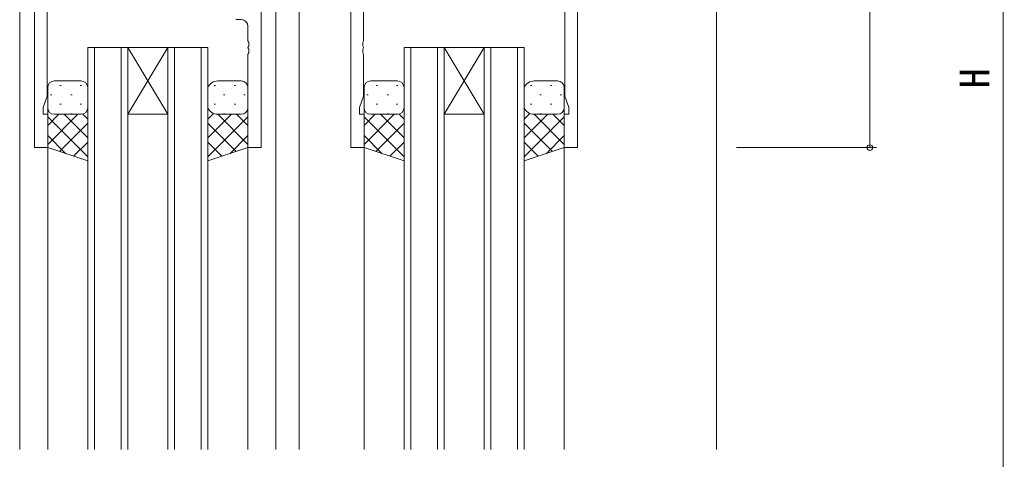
# Model space of a CAD drawing. Units: millimetres, scale not verified. Extents: x -594 to 539, y -420 to 386.
# Drawn here: x -306.5 to -159.1, y 64.5 to 130.4 of the extents above; entities that cross this region are included whole.
import ezdxf
from ezdxf.enums import TextEntityAlignment as Align

# ---------------------------------------------------------------- set-up
doc = ezdxf.new("R2010")
doc.units = ezdxf.units.MM
doc.header["$LTSCALE"] = 2
for name, color, linetype, lineweight in [('0-3_YKK_11', 7, 'Continuous', 9), ('0-4_YKK_12', 2, 'Continuous', 9), ('0-5_YKK_13', 4, 'Continuous', 9), ('0-7_YKK_D', 6, 'Continuous', 9)]:
    doc.layers.add(name, color=color, linetype=linetype, lineweight=lineweight)
doc.styles.add('ＭＳ ゴシック', font='')
doc.styles.get('ＭＳ ゴシック').set_extended_font_data('MS Gothic')

msp = doc.modelspace()

# ---------------------------------------------------------------- linework, layer by layer
at = {"layer": '0-3_YKK_11'}
for p, q in [((-304.343, 171.224), (-304.343, 111.224)), ((-256.943, 111.224), (-256.943, 171.224)), ((-222.943, 171.224), (-222.943, 111.224)), ((-302.413, 118.955), (-302.413, 134.224)), ((-255.013, 134.224), (-255.013, 127.182)), ((-224.873, 118.955), (-224.873, 134.224)), ((-270.342, 132.224), (-270.342, 111.224)), ((-273.342, 130.424), (-274.142, 130.424)), ((-272.342, 127.182), (-272.342, 129.424)), ((-272.222, 126.999), (-272.342, 127.182)), ((-272.222, 126.449), (-272.222, 126.999)), ((-255.013, 127.182), (-255.133, 126.999)), ((-255.133, 126.999), (-255.133, 126.449)), ((-272.342, 126.266), (-272.222, 126.449)), ((-272.342, 126.182), (-272.342, 126.266)), ((-272.222, 125.999), (-272.342, 126.182)), ((-272.342, 125.266), (-272.222, 125.449)), ((-272.222, 125.449), (-272.222, 125.999)), ((-255.133, 126.449), (-255.013, 126.266)), ((-255.013, 126.182), (-255.133, 125.999)), ((-255.133, 125.999), (-255.133, 125.449)), ((-255.133, 125.449), (-255.013, 125.266)), ((-255.013, 126.266), (-255.013, 126.182)), ((-272.342, 111.224), (-272.342, 125.266)), ((-255.013, 125.266), (-255.013, 118.955)), ((-303.043, 117.224), (-302.413, 118.955)), ((-255.013, 118.955), (-255.643, 117.224)), ((-224.243, 117.224), (-224.873, 118.955)), ((-303.043, 116.224), (-303.043, 117.224)), ((-255.643, 117.224), (-255.643, 116.224)), ((-224.243, 116.224), (-224.243, 117.224)), ((-302.343, 116.224), (-303.043, 116.224)), ((-302.343, 111.224), (-302.343, 116.224)), ((-255.643, 116.224), (-254.943, 116.224)), ((-254.943, 116.224), (-254.943, 111.224)), ((-224.943, 116.224), (-224.243, 116.224)), ((-224.943, 111.224), (-224.943, 116.224)), ((-304.343, 111.224), (-302.343, 111.224)), ((-270.342, 111.224), (-272.342, 111.224)), ((-254.943, 111.224), (-256.943, 111.224)), ((-222.943, 111.224), (-224.943, 111.224))]:
    msp.add_line(p, q, dxfattribs=at)
msp.add_arc((-273.342, 129.424), 1, 0, 89.99998, dxfattribs=at)
at = {"layer": '0-4_YKK_12'}
for p, q in [((-306.543, 216.474), (-306.543, 65.974)), ((-268.143, 216.474), (-268.143, 65.974)), ((-264.642, 216.474), (-264.642, 65.974)), ((-202.143, 216.474), (-202.143, 65.974)), ((-296.343, 126.224), (-290.343, 126.224)), ((-296.343, 65.974), (-296.343, 126.224)), ((-295.343, 126.224), (-295.343, 65.974)), ((-291.343, 65.974), (-291.343, 126.224)), ((-284.343, 126.224), (-290.343, 116.224)), ((-290.343, 126.224), (-284.343, 116.224)), ((-290.343, 126.224), (-284.343, 126.224)), ((-290.343, 126.224), (-290.343, 65.974)), ((-284.343, 126.224), (-278.343, 126.224)), ((-284.343, 65.974), (-284.343, 126.224)), ((-283.343, 126.224), (-283.343, 65.974)), ((-279.343, 65.974), (-279.343, 126.224)), ((-278.343, 126.224), (-278.343, 65.974)), ((-248.943, 126.224), (-242.943, 126.224)), ((-248.943, 65.974), (-248.943, 126.224)), ((-247.943, 126.224), (-247.943, 65.974)), ((-243.943, 65.974), (-243.943, 126.224)), ((-236.943, 126.224), (-242.943, 116.224)), ((-242.943, 126.224), (-236.943, 116.224)), ((-242.943, 126.224), (-236.943, 126.224)), ((-242.943, 126.224), (-242.943, 65.974)), ((-236.943, 126.224), (-230.943, 126.224)), ((-236.943, 65.974), (-236.943, 126.224)), ((-235.943, 126.224), (-235.943, 65.974)), ((-231.943, 65.974), (-231.943, 126.224)), ((-230.943, 126.224), (-230.943, 65.974)), ((-290.343, 116.224), (-284.343, 116.224)), ((-242.943, 116.224), (-236.943, 116.224)), ((-302.343, 111.724), (-302.343, 65.974)), ((-272.343, 111.724), (-272.343, 65.974)), ((-254.943, 111.724), (-254.943, 65.974)), ((-224.943, 111.724), (-224.943, 65.974))]:
    msp.add_line(p, q, dxfattribs=at)
at = {"layer": '0-5_YKK_13'}
for p, q in [((-297.343, 121.224), (-301.343, 121.224)), ((-276.843, 121.224), (-273.343, 121.224)), ((-249.943, 121.224), (-253.943, 121.224)), ((-229.443, 121.224), (-225.943, 121.224)), ((-302.343, 120.224), (-302.343, 117.224)), ((-300.508, 120.559), (-300.308, 120.559)), ((-297.478, 120.559), (-297.278, 120.559)), ((-296.343, 117.224), (-296.343, 120.224)), ((-278.343, 117.224), (-278.343, 120.224)), ((-277.208, 120.559), (-277.408, 120.559)), ((-274.178, 120.559), (-274.378, 120.559)), ((-272.343, 120.224), (-272.343, 117.224)), ((-254.943, 120.224), (-254.943, 117.224)), ((-253.108, 120.559), (-252.908, 120.559)), ((-250.078, 120.559), (-249.878, 120.559)), ((-248.943, 117.224), (-248.943, 120.224)), ((-230.943, 117.224), (-230.943, 120.224)), ((-229.808, 120.559), (-230.008, 120.559)), ((-226.778, 120.559), (-226.978, 120.559)), ((-224.943, 120.224), (-224.943, 117.224)), ((-301.923, 119.144), (-301.723, 119.144)), ((-298.893, 119.144), (-298.693, 119.144)), ((-275.793, 119.144), (-275.993, 119.144)), ((-272.763, 119.144), (-272.963, 119.144)), ((-254.523, 119.144), (-254.323, 119.144)), ((-251.493, 119.144), (-251.293, 119.144)), ((-228.393, 119.144), (-228.593, 119.144)), ((-225.363, 119.144), (-225.563, 119.144)), ((-302.343, 111.224), (-302.343, 117.224)), ((-300.508, 117.729), (-300.308, 117.729)), ((-297.478, 117.729), (-297.278, 117.729)), ((-296.343, 117.224), (-296.343, 109.224)), ((-278.343, 117.224), (-278.343, 109.224)), ((-277.208, 117.729), (-277.408, 117.729)), ((-274.178, 117.729), (-274.378, 117.729)), ((-272.343, 111.224), (-272.343, 117.224)), ((-254.943, 111.224), (-254.943, 117.224)), ((-253.108, 117.729), (-252.908, 117.729)), ((-250.078, 117.729), (-249.878, 117.729)), ((-248.943, 117.224), (-248.943, 109.224)), ((-230.943, 117.224), (-230.943, 109.224)), ((-229.808, 117.729), (-230.008, 117.729)), ((-226.778, 117.729), (-226.978, 117.729)), ((-224.943, 111.224), (-224.943, 117.224)), ((-300.651, 116.224), (-302.343, 114.532)), ((-297.823, 116.224), (-302.343, 111.704)), ((-302.343, 115.856), (-296.343, 109.856)), ((-301.757, 116.314), (-301.723, 116.314)), ((-301.343, 116.224), (-297.343, 116.224)), ((-301.343, 116.224), (-297.343, 116.224)), ((-299.883, 116.224), (-296.343, 112.684)), ((-298.893, 116.314), (-298.693, 116.314)), ((-297.087, 116.257), (-296.343, 115.513)), ((-277.509, 116.347), (-278.343, 115.513)), ((-274.803, 116.224), (-278.343, 112.684)), ((-272.343, 115.856), (-278.343, 109.856)), ((-276.862, 116.223), (-272.343, 111.704)), ((-273.343, 116.224), (-276.843, 116.224)), ((-273.343, 116.224), (-276.843, 116.224)), ((-275.793, 116.314), (-275.993, 116.314)), ((-274.035, 116.224), (-272.343, 114.532)), ((-272.928, 116.314), (-272.963, 116.314)), ((-253.251, 116.224), (-254.943, 114.532)), ((-250.423, 116.224), (-254.943, 111.704)), ((-254.943, 115.856), (-248.943, 109.856)), ((-254.357, 116.314), (-254.323, 116.314)), ((-253.943, 116.224), (-249.943, 116.224)), ((-253.943, 116.224), (-249.943, 116.224)), ((-252.483, 116.224), (-248.943, 112.684)), ((-251.493, 116.314), (-251.293, 116.314)), ((-249.687, 116.257), (-248.943, 115.513)), ((-230.109, 116.347), (-230.943, 115.513)), ((-227.403, 116.224), (-230.943, 112.684)), ((-224.943, 115.856), (-230.943, 109.856)), ((-229.462, 116.223), (-224.943, 111.704)), ((-225.943, 116.224), (-229.443, 116.224)), ((-225.943, 116.224), (-229.443, 116.224)), ((-228.393, 116.314), (-228.593, 116.314)), ((-226.635, 116.224), (-224.943, 114.532)), ((-225.528, 116.314), (-225.563, 116.314)), ((-296.343, 114.875), (-300.581, 110.637)), ((-278.343, 114.875), (-274.104, 110.637)), ((-248.943, 114.875), (-253.181, 110.637)), ((-230.943, 114.875), (-226.704, 110.637)), ((-302.343, 113.027), (-299.638, 110.322)), ((-296.343, 112.047), (-298.46, 109.93)), ((-278.343, 112.047), (-276.226, 109.93)), ((-272.343, 113.027), (-275.048, 110.322)), ((-254.943, 113.027), (-252.238, 110.322)), ((-248.943, 112.047), (-251.06, 109.93)), ((-230.943, 112.047), (-228.826, 109.93)), ((-224.943, 113.027), (-227.648, 110.322)), ((-296.343, 109.224), (-302.343, 111.224)), ((-278.343, 109.224), (-272.343, 111.224)), ((-248.943, 109.224), (-254.943, 111.224)), ((-230.943, 109.224), (-224.943, 111.224))]:
    msp.add_line(p, q, dxfattribs=at)
for centre, radius, start, end in [((-301.343, 120.224), 1, 90.00009, 180.00009), ((-297.343, 120.224), 1, 0.00009, 90.00009), ((-276.905, 119.692), 1.534, 87.68829, 159.69128), ((-273.343, 120.224), 1, 359.99989, 89.99989), ((-253.943, 120.224), 1, 90.00009, 180.00009), ((-249.943, 120.224), 1, 0.00009, 90.00009), ((-229.505, 119.692), 1.534, 87.68829, 159.69128), ((-225.943, 120.224), 1, 359.99989, 89.99989), ((-301.343, 117.224), 1, 180.00009, 270.00009), ((-301.343, 117.224), 1, 180.00009, 270.00009), ((-297.343, 117.224), 1, 270.00009, 0.00009), ((-297.343, 117.224), 1, 270.00009, 0.00009), ((-276.905, 117.756), 1.534, 200.30853, 272.31155), ((-276.905, 117.756), 1.534, 200.30853, 272.31155), ((-273.343, 117.224), 1, 269.99989, 359.99989), ((-273.343, 117.224), 1, 269.99989, 359.99989), ((-253.943, 117.224), 1, 180.00009, 270.00009), ((-253.943, 117.224), 1, 180.00009, 270.00009), ((-249.943, 117.224), 1, 270.00009, 0.00009), ((-249.943, 117.224), 1, 270.00009, 0.00009), ((-229.505, 117.756), 1.534, 200.30853, 272.31155), ((-229.505, 117.756), 1.534, 200.30853, 272.31155), ((-225.943, 117.224), 1, 269.99989, 359.99989), ((-225.943, 117.224), 1, 269.99989, 359.99989)]:
    msp.add_arc(centre, radius, start, end, dxfattribs=at)
at = {"layer": '0-7_YKK_D'}
for p, q in [((-159.145, 314.724), (-159.145, -71.276)), ((-179.145, 171.224), (-179.145, 111.224)), ((-199.143, 111.224), (-178.145, 111.224))]:
    msp.add_line(p, q, dxfattribs=at)
msp.add_circle((-179.145, 111.224), 0.425, dxfattribs=at)

# ---------------------------------------------------------------- texts
at = {"layer": '0-7_YKK_D', "color": 7, "style": 'ＭＳ ゴシック'}
msp.add_text('H', height=4.399, rotation=90, dxfattribs=at).set_placement((-159.945, 120.124), align=Align.BOTTOM_LEFT)

doc.saveas('drawing.dxf')
